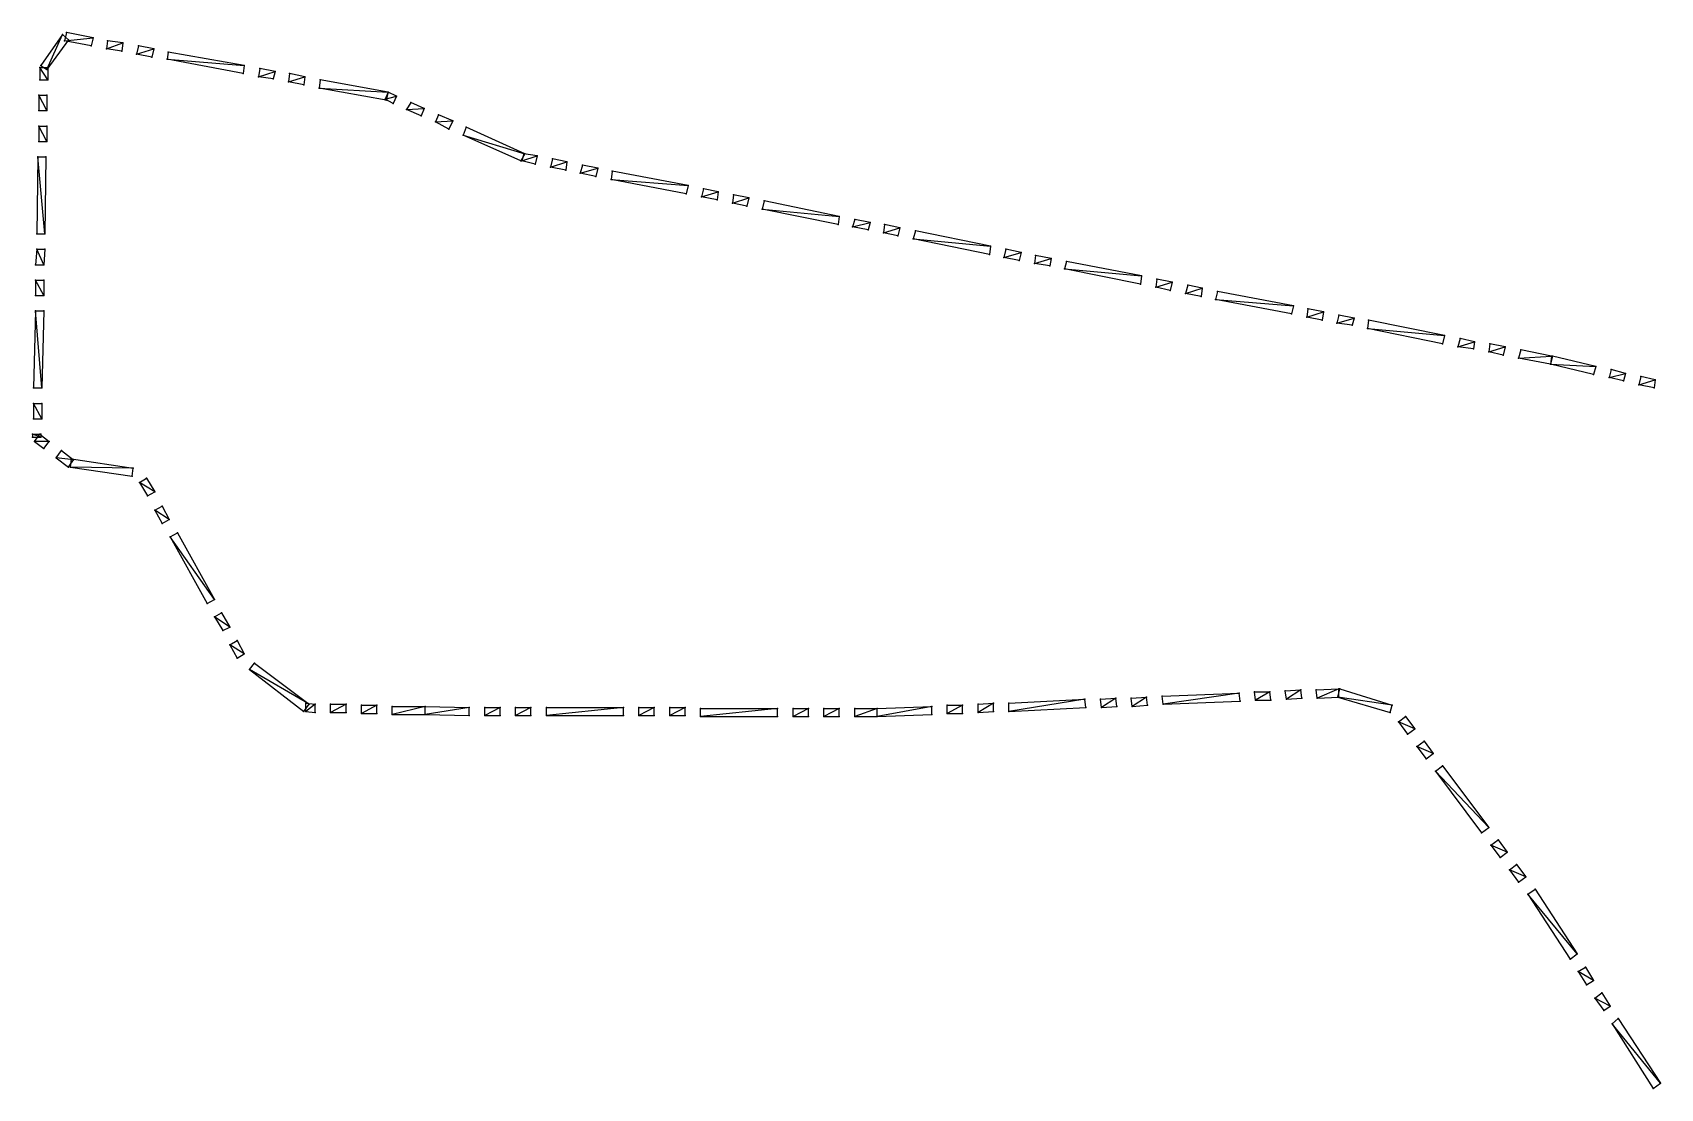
# Model space of a CAD drawing. Header units: feet. Extents: x 676 to 3871, y 242 to 2768.
# Drawn here: x 676 to 2260, y 1740 to 2768 of the extents above; entities that cross this region are included whole.
import ezdxf

# ---------------------------------------------------------------- set-up
doc = ezdxf.new("R2010")
doc.units = ezdxf.units.FT
doc.layers.add('CLEARING_LIMITS', color=4, linetype='Continuous')
doc.layers.add('STAKE_NODES', color=2, linetype='Continuous')

msp = doc.modelspace()

# ---------------------------------------------------------------- linework, layer by layer
at = {"layer": 'CLEARING_LIMITS'}
for points in [[(684, 2736), (690, 2732), (705, 2766), (684, 2736)], [(690, 2732), (705, 2766), (711, 2761), (690, 2732)], [(709, 2768), (707, 2760), (735, 2763), (709, 2768)], [(707, 2760), (735, 2763), (733, 2755), (707, 2760)], [(749, 2760), (748, 2752), (764, 2758), (749, 2760)], [(748, 2752), (764, 2758), (763, 2750), (748, 2752)], [(779, 2755), (777, 2747), (794, 2752), (779, 2755)], [(777, 2747), (794, 2752), (792, 2744), (777, 2747)], [(808, 2749), (807, 2742), (882, 2736), (808, 2749)], [(807, 2742), (882, 2736), (881, 2728), (807, 2742)], [(683, 2722), (691, 2722), (683, 2734), (683, 2722)], [(691, 2722), (683, 2734), (691, 2734), (691, 2722)], [(897, 2733), (896, 2725), (912, 2730), (897, 2733)], [(896, 2725), (912, 2730), (910, 2723), (896, 2725)], [(926, 2728), (925, 2720), (941, 2725), (926, 2728)], [(925, 2720), (941, 2725), (940, 2717), (925, 2720)], [(956, 2722), (955, 2714), (1022, 2710), (956, 2722)], [(955, 2714), (1022, 2710), (1020, 2702), (955, 2714)], [(1022, 2710), (1019, 2703), (1030, 2706), (1022, 2710)], [(682, 2692), (690, 2692), (682, 2707), (682, 2692)], [(690, 2692), (682, 2707), (690, 2707), (690, 2692)], [(1019, 2703), (1030, 2706), (1027, 2699), (1019, 2703)], [(1044, 2700), (1040, 2693), (1057, 2694), (1044, 2700)], [(1040, 2693), (1057, 2694), (1054, 2687), (1040, 2693)], [(682, 2662), (690, 2662), (682, 2677), (682, 2662)], [(690, 2662), (682, 2677), (690, 2677), (690, 2662)], [(1071, 2688), (1068, 2681), (1085, 2682), (1071, 2688)], [(1068, 2681), (1085, 2682), (1081, 2674), (1068, 2681)], [(1098, 2676), (1095, 2668), (1155, 2650), (1098, 2676)], [(1095, 2668), (1155, 2650), (1151, 2643), (1095, 2668)], [(680, 2572), (688, 2572), (681, 2647), (680, 2572)], [(688, 2572), (681, 2647), (689, 2647), (688, 2572)], [(1154, 2650), (1152, 2643), (1167, 2648), (1154, 2650)], [(1152, 2643), (1167, 2648), (1165, 2640), (1152, 2643)], [(1182, 2645), (1180, 2637), (1196, 2642), (1182, 2645)], [(1180, 2637), (1196, 2642), (1195, 2634), (1180, 2637)], [(1211, 2639), (1209, 2631), (1226, 2636), (1211, 2639)], [(1209, 2631), (1226, 2636), (1224, 2628), (1209, 2631)], [(1240, 2633), (1239, 2625), (1314, 2619), (1240, 2633)], [(1239, 2625), (1314, 2619), (1312, 2611), (1239, 2625)], [(1329, 2616), (1327, 2608), (1343, 2613), (1329, 2616)], [(1327, 2608), (1343, 2613), (1342, 2605), (1327, 2608)], [(1358, 2610), (1357, 2602), (1373, 2607), (1358, 2610)], [(1357, 2602), (1373, 2607), (1371, 2599), (1357, 2602)], [(1388, 2604), (1386, 2596), (1461, 2589), (1388, 2604)], [(1386, 2596), (1461, 2589), (1460, 2581), (1386, 2596)], [(1476, 2586), (1474, 2579), (1491, 2583), (1476, 2586)], [(1474, 2579), (1491, 2583), (1489, 2576), (1474, 2579)], [(1505, 2581), (1504, 2573), (1520, 2578), (1505, 2581)], [(1504, 2573), (1520, 2578), (1518, 2570), (1504, 2573)], [(1535, 2575), (1533, 2567), (1608, 2560), (1535, 2575)], [(1533, 2567), (1608, 2560), (1607, 2552), (1533, 2567)], [(679, 2542), (687, 2542), (680, 2557), (679, 2542)], [(687, 2542), (680, 2557), (688, 2557), (687, 2542)], [(1623, 2557), (1621, 2549), (1638, 2554), (1623, 2557)], [(1621, 2549), (1638, 2554), (1636, 2546), (1621, 2549)], [(1652, 2551), (1651, 2543), (1667, 2548), (1652, 2551)], [(1651, 2543), (1667, 2548), (1666, 2541), (1651, 2543)], [(1682, 2545), (1680, 2538), (1755, 2531), (1682, 2545)], [(1680, 2538), (1755, 2531), (1754, 2523), (1680, 2538)], [(679, 2512), (687, 2512), (679, 2527), (679, 2512)], [(687, 2512), (679, 2527), (687, 2527), (687, 2512)], [(1770, 2528), (1769, 2520), (1785, 2525), (1770, 2528)], [(1769, 2520), (1785, 2525), (1783, 2517), (1769, 2520)], [(1800, 2522), (1798, 2514), (1814, 2519), (1800, 2522)], [(1798, 2514), (1814, 2519), (1813, 2511), (1798, 2514)], [(1829, 2516), (1827, 2508), (1903, 2502), (1829, 2516)], [(1827, 2508), (1903, 2502), (1901, 2494), (1827, 2508)], [(677, 2422), (685, 2422), (679, 2497), (677, 2422)], [(685, 2422), (679, 2497), (687, 2497), (685, 2422)], [(1917, 2499), (1916, 2491), (1932, 2496), (1917, 2499)], [(1916, 2491), (1932, 2496), (1931, 2488), (1916, 2491)], [(1947, 2493), (1945, 2485), (1962, 2490), (1947, 2493)], [(1945, 2485), (1962, 2490), (1960, 2483), (1945, 2485)], [(1976, 2488), (1975, 2480), (2050, 2473), (1976, 2488)], [(1975, 2480), (2050, 2473), (2048, 2465), (1975, 2480)], [(2065, 2470), (2063, 2462), (2079, 2467), (2065, 2470)], [(2063, 2462), (2079, 2467), (2078, 2460), (2063, 2462)], [(2094, 2465), (2093, 2457), (2109, 2462), (2094, 2465)], [(2093, 2457), (2109, 2462), (2107, 2454), (2093, 2457)], [(2124, 2459), (2122, 2451), (2154, 2453), (2124, 2459)], [(2122, 2451), (2154, 2453), (2153, 2445), (2122, 2451)], [(2155, 2453), (2153, 2445), (2197, 2443), (2155, 2453)], [(2153, 2445), (2197, 2443), (2195, 2435), (2153, 2445)], [(2212, 2440), (2210, 2432), (2226, 2436), (2212, 2440)], [(2210, 2432), (2226, 2436), (2224, 2429), (2210, 2432)], [(2241, 2433), (2239, 2425), (2255, 2430), (2241, 2433)], [(2239, 2425), (2255, 2430), (2254, 2422), (2239, 2425)], [(677, 2392), (685, 2392), (677, 2407), (677, 2392)], [(685, 2392), (677, 2407), (685, 2407), (685, 2392)], [(676, 2374), (684, 2374), (676, 2377), (676, 2374)], [(684, 2374), (676, 2377), (684, 2377), (684, 2374)], [(692, 2370), (678, 2370), (683, 2377), (692, 2370)], [(687, 2363), (692, 2370), (678, 2370), (687, 2363)], [(716, 2352), (699, 2354), (704, 2361), (716, 2352)], [(711, 2345), (716, 2352), (699, 2354), (711, 2345)], [(774, 2344), (713, 2345), (714, 2353), (774, 2344)], [(773, 2336), (774, 2344), (713, 2345), (773, 2336)], [(795, 2321), (780, 2330), (787, 2334), (795, 2321)], [(788, 2317), (795, 2321), (780, 2330), (788, 2317)], [(809, 2294), (795, 2303), (802, 2307), (809, 2294)], [(802, 2290), (809, 2294), (795, 2303), (802, 2290)], [(853, 2216), (810, 2277), (817, 2281), (853, 2216)], [(846, 2212), (853, 2216), (810, 2277), (846, 2212)], [(868, 2189), (853, 2199), (860, 2203), (868, 2189)], [(861, 2186), (868, 2189), (853, 2199), (861, 2186)], [(882, 2163), (868, 2172), (875, 2176), (882, 2163)], [(875, 2159), (882, 2163), (868, 2172), (875, 2159)], [(945, 2114), (887, 2148), (892, 2154), (945, 2114)], [(940, 2107), (945, 2114), (887, 2148), (940, 2107)], [(1850, 2125), (1776, 2114), (1775, 2122), (1850, 2125)], [(1851, 2117), (1850, 2125), (1776, 2114), (1851, 2117)], [(1880, 2126), (1866, 2118), (1865, 2126), (1880, 2126)], [(1881, 2118), (1880, 2126), (1866, 2118), (1881, 2118)], [(1910, 2128), (1896, 2119), (1895, 2127), (1910, 2128)], [(1911, 2120), (1910, 2128), (1896, 2119), (1911, 2120)], [(1947, 2129), (1926, 2120), (1925, 2128), (1947, 2129)], [(1947, 2121), (1947, 2129), (1926, 2120), (1947, 2121)], [(1999, 2113), (1946, 2121), (1948, 2129), (1999, 2113)], [(951, 2114), (942, 2107), (942, 2115), (951, 2114)], [(951, 2106), (951, 2114), (942, 2107), (951, 2106)], [(981, 2106), (981, 2114), (966, 2106), (981, 2106)], [(981, 2114), (966, 2106), (966, 2114), (981, 2114)], [(1011, 2105), (1011, 2113), (996, 2105), (1011, 2105)], [(1011, 2113), (996, 2105), (996, 2113), (1011, 2113)], [(1058, 2104), (1058, 2112), (1026, 2104), (1058, 2104)], [(1058, 2112), (1026, 2104), (1026, 2112), (1058, 2112)], [(1101, 2111), (1058, 2104), (1058, 2112), (1101, 2111)], [(1101, 2103), (1101, 2111), (1058, 2104), (1101, 2103)], [(1131, 2103), (1131, 2111), (1116, 2103), (1131, 2103)], [(1131, 2111), (1116, 2103), (1116, 2111), (1131, 2111)], [(1161, 2103), (1161, 2111), (1146, 2103), (1161, 2103)], [(1161, 2111), (1146, 2103), (1146, 2111), (1161, 2111)], [(1251, 2103), (1251, 2111), (1176, 2103), (1251, 2103)], [(1251, 2111), (1176, 2103), (1176, 2111), (1251, 2111)], [(1281, 2103), (1281, 2111), (1266, 2103), (1281, 2103)], [(1281, 2111), (1266, 2103), (1266, 2111), (1281, 2111)], [(1311, 2103), (1311, 2111), (1296, 2103), (1311, 2103)], [(1311, 2111), (1296, 2103), (1296, 2111), (1311, 2111)], [(1401, 2102), (1401, 2110), (1326, 2102), (1401, 2102)], [(1401, 2110), (1326, 2102), (1326, 2110), (1401, 2110)], [(1431, 2102), (1431, 2110), (1416, 2102), (1431, 2102)], [(1431, 2110), (1416, 2102), (1416, 2110), (1431, 2110)], [(1461, 2102), (1461, 2110), (1446, 2102), (1461, 2102)], [(1461, 2110), (1446, 2102), (1446, 2110), (1461, 2110)], [(1498, 2102), (1498, 2110), (1476, 2102), (1498, 2102)], [(1498, 2110), (1476, 2102), (1476, 2110), (1498, 2110)], [(1551, 2104), (1551, 2112), (1498, 2102), (1551, 2104)], [(1551, 2112), (1498, 2102), (1498, 2110), (1551, 2112)], [(1581, 2105), (1581, 2113), (1566, 2105), (1581, 2105)], [(1581, 2113), (1566, 2105), (1566, 2113), (1581, 2113)], [(1611, 2107), (1611, 2115), (1596, 2106), (1611, 2107)], [(1611, 2115), (1596, 2106), (1596, 2114), (1611, 2115)], [(1701, 2111), (1700, 2119), (1626, 2107), (1701, 2111)], [(1700, 2119), (1626, 2107), (1626, 2115), (1700, 2119)], [(1730, 2120), (1716, 2111), (1715, 2119), (1730, 2120)], [(1731, 2112), (1730, 2120), (1716, 2111), (1731, 2112)], [(1760, 2121), (1746, 2112), (1745, 2120), (1760, 2121)], [(1761, 2113), (1760, 2121), (1746, 2112), (1761, 2113)], [(1997, 2106), (1999, 2113), (1946, 2121), (1997, 2106)], [(2021, 2090), (2005, 2097), (2012, 2102), (2021, 2090)], [(2014, 2085), (2021, 2090), (2005, 2097), (2014, 2085)], [(2039, 2066), (2023, 2073), (2030, 2078), (2039, 2066)], [(2032, 2061), (2039, 2066), (2023, 2073), (2032, 2061)], [(2093, 1994), (2041, 2049), (2048, 2054), (2093, 1994)], [(2086, 1989), (2093, 1994), (2041, 2049), (2086, 1989)], [(2111, 1970), (2095, 1977), (2102, 1982), (2111, 1970)], [(2104, 1965), (2111, 1970), (2095, 1977), (2104, 1965)], [(2129, 1946), (2113, 1953), (2120, 1958), (2129, 1946)], [(2122, 1941), (2129, 1946), (2113, 1953), (2122, 1941)], [(2179, 1871), (2131, 1929), (2138, 1934), (2179, 1871)], [(2172, 1866), (2179, 1871), (2131, 1929), (2172, 1866)], [(2195, 1845), (2180, 1854), (2187, 1858), (2195, 1845)], [(2188, 1841), (2195, 1845), (2180, 1854), (2188, 1841)], [(2211, 1820), (2196, 1828), (2203, 1833), (2211, 1820)], [(2205, 1816), (2211, 1820), (2196, 1828), (2205, 1816)], [(2260, 1745), (2213, 1803), (2219, 1808), (2260, 1745)], [(2253, 1740), (2260, 1745), (2213, 1803), (2253, 1740)]]:
    msp.add_lwpolyline(points, dxfattribs=at)
at = {"layer": 'STAKE_NODES'}
for p in [(705, 2766), (707, 2760), (709, 2768), (711, 2761), (735, 2763), (749, 2760), (764, 2758), (733, 2755), (748, 2752), (763, 2750), (777, 2747), (779, 2755), (792, 2744), (794, 2752), (807, 2742), (808, 2749), (683, 2734), (684, 2736), (690, 2732), (691, 2734), (881, 2728), (882, 2736), (896, 2725), (897, 2733), (912, 2730), (926, 2728), (941, 2725), (683, 2722), (691, 2722), (910, 2723), (925, 2720), (940, 2717), (955, 2714), (956, 2722), (1022, 2710), (682, 2707), (690, 2707), (1019, 2703), (1020, 2702), (1027, 2699), (1030, 2706), (1040, 2693), (1044, 2700), (1057, 2694), (682, 2692), (682, 2677), (690, 2692), (690, 2677), (1054, 2687), (1068, 2681), (1071, 2688), (1085, 2682), (682, 2662), (690, 2662), (1081, 2674), (1095, 2668), (1098, 2676), (681, 2647), (689, 2647), (1154, 2650), (1155, 2650), (1167, 2648), (1151, 2643), (1152, 2643), (1165, 2640), (1180, 2637), (1182, 2645), (1195, 2634), (1196, 2642), (1209, 2631), (1211, 2639), (1226, 2636), (1240, 2633), (1224, 2628), (1239, 2625), (1314, 2619), (1329, 2616), (1312, 2611), (1327, 2608), (1342, 2605), (1343, 2613), (1357, 2602), (1358, 2610), (1371, 2599), (1373, 2607), (1388, 2604), (1386, 2596), (1461, 2589), (1476, 2586), (1491, 2583), (680, 2572), (688, 2572), (1460, 2581), (1474, 2579), (1489, 2576), (1504, 2573), (1505, 2581), (1518, 2570), (1520, 2578), (1533, 2567), (1535, 2575), (680, 2557), (688, 2557), (1607, 2552), (1608, 2560), (1623, 2557), (1638, 2554), (1652, 2551), (679, 2542), (687, 2542), (1621, 2549), (1636, 2546), (1651, 2543), (1666, 2541), (1667, 2548), (1680, 2538), (1682, 2545), (679, 2527), (687, 2527), (1754, 2523), (1755, 2531), (1769, 2520), (1770, 2528), (1785, 2525), (1800, 2522), (1814, 2519), (679, 2512), (687, 2512), (1783, 2517), (1798, 2514), (1813, 2511), (1827, 2508), (1829, 2516), (679, 2497), (687, 2497), (1901, 2494), (1903, 2502), (1916, 2491), (1917, 2499), (1931, 2488), (1932, 2496), (1947, 2493), (1962, 2490), (1976, 2488), (1945, 2485), (1960, 2483), (1975, 2480), (2050, 2473), (2048, 2465), (2063, 2462), (2065, 2470), (2078, 2460), (2079, 2467), (2093, 2457), (2094, 2465), (2109, 2462), (2124, 2459), (2107, 2454), (2122, 2451), (2153, 2445), (2154, 2453), (2155, 2453), (2197, 2443), (2212, 2440), (2195, 2435), (2210, 2432), (2224, 2429), (2226, 2436), (2239, 2425), (2241, 2433), (2255, 2430), (677, 2422), (685, 2422), (2254, 2422), (677, 2407), (677, 2392), (685, 2407), (685, 2392), (676, 2377), (683, 2377), (684, 2377), (676, 2374), (678, 2370), (684, 2374), (687, 2363), (692, 2370), (704, 2361), (699, 2354), (711, 2345), (713, 2345), (714, 2353), (716, 2352), (773, 2336), (774, 2344), (780, 2330), (787, 2334), (788, 2317), (795, 2321), (795, 2303), (802, 2307), (802, 2290), (809, 2294), (817, 2281), (810, 2277), (846, 2212), (853, 2216), (860, 2203), (853, 2199), (861, 2186), (868, 2189), (868, 2172), (875, 2176), (875, 2159), (882, 2163), (887, 2148), (892, 2154), (1850, 2125), (1865, 2126), (1880, 2126), (1895, 2127), (1910, 2128), (1925, 2128), (1947, 2129), (1948, 2129), (940, 2107), (942, 2115), (942, 2107), (945, 2114), (951, 2114), (966, 2114), (981, 2114), (996, 2113), (1011, 2113), (1026, 2112), (1058, 2112), (1101, 2111), (1116, 2111), (1131, 2111), (1146, 2111), (1161, 2111), (1176, 2111), (1251, 2111), (1266, 2111), (1281, 2111), (1296, 2111), (1311, 2111), (1326, 2110), (1401, 2110), (1416, 2110), (1431, 2110), (1446, 2110), (1461, 2110), (1476, 2110), (1498, 2110), (1551, 2112), (1566, 2113), (1581, 2113), (1596, 2114), (1611, 2115), (1611, 2107), (1626, 2115), (1626, 2107), (1700, 2119), (1701, 2111), (1715, 2119), (1716, 2111), (1730, 2120), (1731, 2112), (1745, 2120), (1746, 2112), (1760, 2121), (1761, 2113), (1775, 2122), (1776, 2114), (1851, 2117), (1866, 2118), (1881, 2118), (1896, 2119), (1911, 2120), (1926, 2120), (1946, 2121), (1947, 2121), (1999, 2113), (951, 2106), (966, 2106), (981, 2106), (996, 2105), (1011, 2105), (1026, 2104), (1058, 2104), (1101, 2103), (1116, 2103), (1131, 2103), (1146, 2103), (1161, 2103), (1176, 2103), (1251, 2103), (1266, 2103), (1281, 2103), (1296, 2103), (1311, 2103), (1326, 2102), (1401, 2102), (1416, 2102), (1431, 2102), (1446, 2102), (1461, 2102), (1476, 2102), (1498, 2102), (1551, 2104), (1566, 2105), (1581, 2105), (1596, 2106), (1997, 2106), (2005, 2097), (2012, 2102), (2014, 2085), (2021, 2090), (2030, 2078), (2023, 2073), (2032, 2061), (2039, 2066), (2041, 2049), (2048, 2054), (2086, 1989), (2093, 1994), (2102, 1982), (2095, 1977), (2104, 1965), (2111, 1970), (2113, 1953), (2120, 1958), (2122, 1941), (2129, 1946), (2138, 1934), (2131, 1929), (2179, 1871), (2172, 1866), (2180, 1854), (2187, 1858), (2188, 1841), (2195, 1845), (2196, 1828), (2203, 1833), (2205, 1816), (2211, 1820), (2219, 1808), (2213, 1803), (2260, 1745), (2253, 1740)]:
    msp.add_point(p, dxfattribs=at)

doc.saveas('drawing.dxf')
